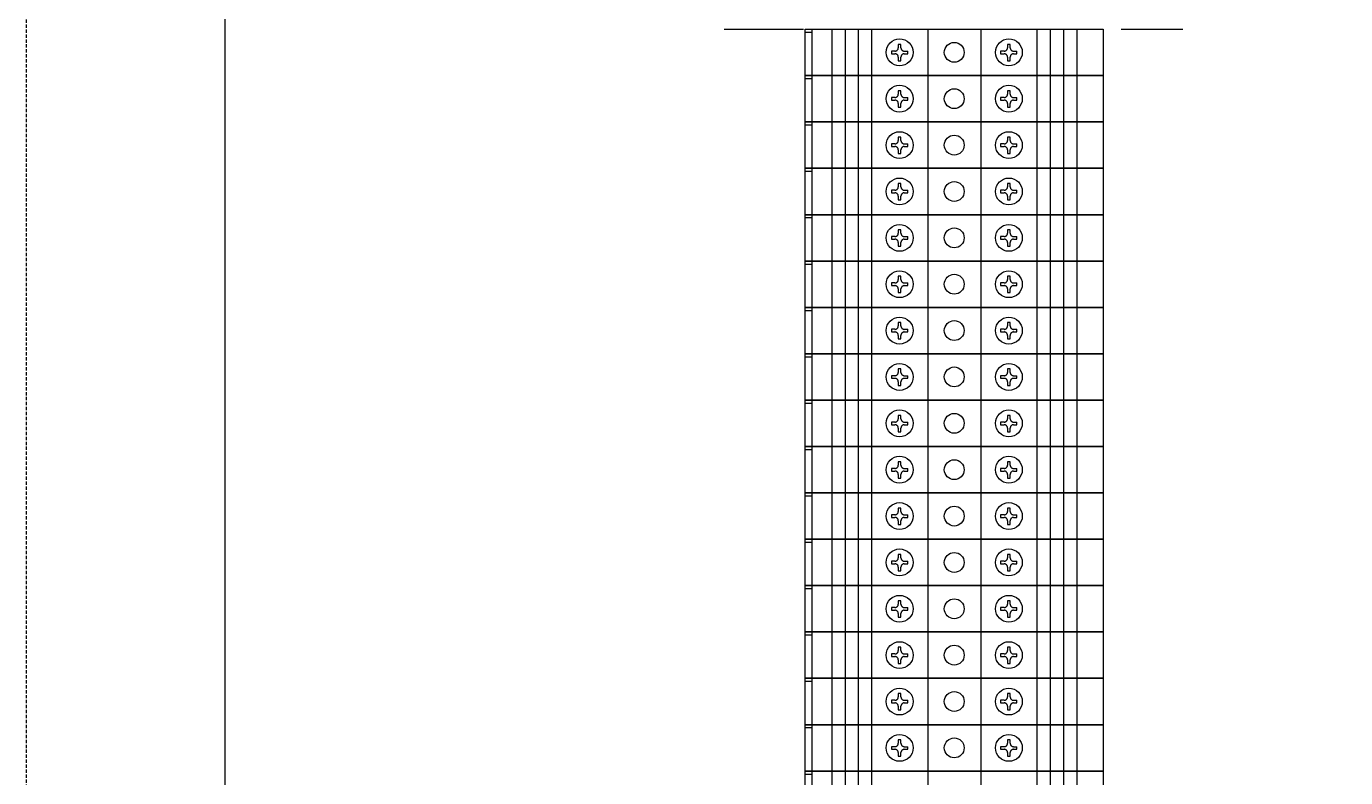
# Model space of a CAD drawing. Extents: x 416983 to 417683, y 357094 to 358194.
# Drawn here: x 416982.6 to 417181.9, y 357555.6 to 357669 of the extents above; entities that cross this region are included whole.
import ezdxf

# ---------------------------------------------------------------- set-up
doc = ezdxf.new("R2010")
doc.units = 0
doc.header["$MEASUREMENT"] = 0
doc.linetypes.add('ACAD_ISO02W100', pattern=[15, 12, -3])
doc.linetypes.add('DASHED', pattern=[0.75, 0.5, -0.25])
for name, color, linetype in [('Layer1', 7, 'Continuous'), ('布置图', 30, 'Continuous'), ('文字', 3, 'Continuous')]:
    doc.layers.add(name, color=color, linetype=linetype)

# ---------------------------------------------------------------- blocks, each defined once
blk = doc.blocks.new('16204511974a2e658e-0abc-49f6-8eb0-3c00450e0608')
at = {"color": 1}
for p, q in [((-21.39, 23.37), (-22.39, 23.37)), ((-21.39, 23.87), (-21.39, 16.87)), ((-18.39, 23.87), (-18.39, 16.87)), ((-16.39, 23.87), (-16.39, 16.87)), ((-14.39, 23.87), (-14.39, 16.87)), ((-12.39, 23.87), (-12.39, 16.87)), ((-3.89, 23.87), (-3.89, 16.87)), ((4.11, 23.87), (4.11, 16.87)), ((12.61, 23.87), (12.61, 16.87)), ((14.61, 23.87), (14.61, 16.87)), ((16.61, 23.87), (16.61, 16.87)), ((18.61, 23.87), (18.61, 16.87)), ((-21.39, -11.64), (-22.39, -11.64)), ((-21.39, -11.14), (-21.39, -18.14)), ((-18.39, -11.14), (-18.39, -18.14)), ((-16.39, -11.14), (-16.39, -18.14)), ((-14.39, -11.14), (-14.39, -18.14)), ((-12.39, -11.14), (-12.39, -18.14)), ((-3.89, -11.14), (-3.89, -18.14)), ((4.11, -11.14), (4.11, -18.14)), ((12.61, -11.14), (12.61, -18.14)), ((14.61, -11.14), (14.61, -18.14)), ((16.61, -11.14), (16.61, -18.14)), ((18.61, -11.14), (18.61, -18.14)), ((-21.39, -46.65), (-22.39, -46.65)), ((-21.39, -46.15), (-21.39, -53.15)), ((-18.39, -46.15), (-18.39, -53.15)), ((-16.39, -46.15), (-16.39, -53.15)), ((-14.39, -46.15), (-14.39, -53.15)), ((-12.39, -46.15), (-12.39, -53.15)), ((-3.89, -46.15), (-3.89, -53.15)), ((4.11, -46.15), (4.11, -53.15)), ((12.61, -46.15), (12.61, -53.15)), ((14.61, -46.15), (14.61, -53.15)), ((16.61, -46.15), (16.61, -53.15)), ((18.61, -46.15), (18.61, -53.15)), ((-21.39, -81.65), (-22.39, -81.65)), ((-21.39, -81.15), (-21.39, -88.15)), ((-18.39, -81.15), (-18.39, -88.15)), ((-16.39, -81.15), (-16.39, -88.15)), ((-14.39, -81.15), (-14.39, -88.15)), ((-12.39, -81.15), (-12.39, -88.15)), ((-3.89, -81.15), (-3.89, -88.15)), ((4.11, -81.15), (4.11, -88.15)), ((12.61, -81.15), (12.61, -88.15)), ((14.61, -81.15), (14.61, -88.15)), ((16.61, -81.15), (16.61, -88.15)), ((18.61, -81.15), (18.61, -88.15))]:
    blk.add_line(p, q, dxfattribs=at)
at = {"color": 7}
for p, q in [((-21.39, 16.37), (-22.39, 16.37)), ((-21.39, 16.87), (-21.39, 9.87)), ((-18.39, 16.87), (-18.39, 9.87)), ((-16.39, 16.87), (-16.39, 9.87)), ((-14.39, 16.87), (-14.39, 9.87)), ((-12.39, 16.87), (-12.39, 9.87)), ((-3.89, 16.87), (-3.89, 9.87)), ((4.11, 16.87), (4.11, 9.87)), ((12.61, 16.87), (12.61, 9.87)), ((14.61, 16.87), (14.61, 9.87)), ((16.61, 16.87), (16.61, 9.87)), ((18.61, 16.87), (18.61, 9.87)), ((-21.39, 2.36), (-22.39, 2.36)), ((-21.39, 2.86), (-21.39, -4.14)), ((-18.39, 2.86), (-18.39, -4.14)), ((-16.39, 2.86), (-16.39, -4.14)), ((-14.39, 2.86), (-14.39, -4.14)), ((-12.39, 2.86), (-12.39, -4.14)), ((-3.89, 2.86), (-3.89, -4.14)), ((4.11, 2.86), (4.11, -4.14)), ((12.61, 2.86), (12.61, -4.14)), ((14.61, 2.86), (14.61, -4.14)), ((16.61, 2.86), (16.61, -4.14)), ((18.61, 2.86), (18.61, -4.14)), ((-21.39, -18.64), (-22.39, -18.64)), ((-21.39, -18.14), (-21.39, -25.14)), ((-18.39, -18.14), (-18.39, -25.14)), ((-16.39, -18.14), (-16.39, -25.14)), ((-14.39, -18.14), (-14.39, -25.14)), ((-12.39, -18.14), (-12.39, -25.14)), ((-3.89, -18.14), (-3.89, -25.14)), ((4.11, -18.14), (4.11, -25.14)), ((12.61, -18.14), (12.61, -25.14)), ((14.61, -18.14), (14.61, -25.14)), ((16.61, -18.14), (16.61, -25.14)), ((18.61, -18.14), (18.61, -25.14)), ((-21.39, -32.64), (-22.39, -32.64)), ((-21.39, -32.14), (-21.39, -39.14)), ((-18.39, -32.14), (-18.39, -39.14)), ((-16.39, -32.14), (-16.39, -39.14)), ((-14.39, -32.14), (-14.39, -39.14)), ((-12.39, -32.14), (-12.39, -39.14)), ((-3.89, -32.14), (-3.89, -39.14)), ((4.11, -32.14), (4.11, -39.14)), ((12.61, -32.14), (12.61, -39.14)), ((14.61, -32.14), (14.61, -39.14)), ((16.61, -32.14), (16.61, -39.14)), ((18.61, -32.14), (18.61, -39.14)), ((-21.39, -53.65), (-22.39, -53.65)), ((-21.39, -53.15), (-21.39, -60.15)), ((-18.39, -53.15), (-18.39, -60.15)), ((-16.39, -53.15), (-16.39, -60.15)), ((-14.39, -53.15), (-14.39, -60.15)), ((-12.39, -53.15), (-12.39, -60.15)), ((-3.89, -53.15), (-3.89, -60.15)), ((4.11, -53.15), (4.11, -60.15)), ((12.61, -53.15), (12.61, -60.15)), ((14.61, -53.15), (14.61, -60.15)), ((16.61, -53.15), (16.61, -60.15)), ((18.61, -53.15), (18.61, -60.15)), ((-21.39, -67.65), (-22.39, -67.65)), ((-21.39, -67.15), (-21.39, -74.15)), ((-18.39, -67.15), (-18.39, -74.15)), ((-16.39, -67.15), (-16.39, -74.15)), ((-14.39, -67.15), (-14.39, -74.15)), ((-12.39, -67.15), (-12.39, -74.15)), ((-3.89, -67.15), (-3.89, -74.15)), ((4.11, -67.15), (4.11, -74.15)), ((12.61, -67.15), (12.61, -74.15)), ((14.61, -67.15), (14.61, -74.15)), ((16.61, -67.15), (16.61, -74.15)), ((18.61, -67.15), (18.61, -74.15)), ((-21.39, -88.65), (-22.39, -88.65)), ((-21.39, -88.15), (-21.39, -95.16)), ((-18.39, -88.15), (-18.39, -95.16)), ((-16.39, -88.15), (-16.39, -95.16)), ((-14.39, -88.15), (-14.39, -95.16)), ((-12.39, -88.15), (-12.39, -95.16)), ((-3.89, -88.15), (-3.89, -95.16)), ((4.11, -88.15), (4.11, -95.16)), ((12.61, -88.15), (12.61, -95.16)), ((14.61, -88.15), (14.61, -95.16)), ((16.61, -88.15), (16.61, -95.16)), ((18.61, -88.15), (18.61, -95.16))]:
    blk.add_line(p, q, dxfattribs=at)
at = {"color": 4}
for p, q in [((-21.39, 9.37), (-22.39, 9.37)), ((-21.39, 9.87), (-21.39, 2.86)), ((-18.39, 9.87), (-18.39, 2.86)), ((-16.39, 9.87), (-16.39, 2.86)), ((-14.39, 9.87), (-14.39, 2.86)), ((-12.39, 9.87), (-12.39, 2.86)), ((-3.89, 9.87), (-3.89, 2.86)), ((4.11, 9.87), (4.11, 2.86)), ((12.61, 9.87), (12.61, 2.86)), ((14.61, 9.87), (14.61, 2.86)), ((16.61, 9.87), (16.61, 2.86)), ((18.61, 9.87), (18.61, 2.86)), ((-21.39, -25.64), (-22.39, -25.64)), ((-21.39, -25.14), (-21.39, -32.14)), ((-18.39, -25.14), (-18.39, -32.14)), ((-16.39, -25.14), (-16.39, -32.14)), ((-14.39, -25.14), (-14.39, -32.14)), ((-12.39, -25.14), (-12.39, -32.14)), ((-3.89, -25.14), (-3.89, -32.14)), ((4.11, -25.14), (4.11, -32.14)), ((12.61, -25.14), (12.61, -32.14)), ((14.61, -25.14), (14.61, -32.14)), ((16.61, -25.14), (16.61, -32.14)), ((18.61, -25.14), (18.61, -32.14)), ((-21.39, -60.65), (-22.39, -60.65)), ((-21.39, -60.15), (-21.39, -67.15)), ((-18.39, -60.15), (-18.39, -67.15)), ((-16.39, -60.15), (-16.39, -67.15)), ((-14.39, -60.15), (-14.39, -67.15)), ((-12.39, -60.15), (-12.39, -67.15)), ((-3.89, -60.15), (-3.89, -67.15)), ((4.11, -60.15), (4.11, -67.15)), ((12.61, -60.15), (12.61, -67.15)), ((14.61, -60.15), (14.61, -67.15)), ((16.61, -60.15), (16.61, -67.15)), ((18.61, -60.15), (18.61, -67.15))]:
    blk.add_line(p, q, dxfattribs=at)
at = {"color": 3}
for p, q in [((-21.39, -4.64), (-22.39, -4.64)), ((-21.39, -4.14), (-21.39, -11.14)), ((-18.39, -4.14), (-18.39, -11.14)), ((-16.39, -4.14), (-16.39, -11.14)), ((-14.39, -4.14), (-14.39, -11.14)), ((-12.39, -4.14), (-12.39, -11.14)), ((-3.89, -4.14), (-3.89, -11.14)), ((4.11, -4.14), (4.11, -11.14)), ((12.61, -4.14), (12.61, -11.14)), ((14.61, -4.14), (14.61, -11.14)), ((16.61, -4.14), (16.61, -11.14)), ((18.61, -4.14), (18.61, -11.14)), ((-21.39, -39.64), (-22.39, -39.64)), ((-21.39, -39.14), (-21.39, -46.15)), ((-18.39, -39.14), (-18.39, -46.15)), ((-16.39, -39.14), (-16.39, -46.15)), ((-14.39, -39.14), (-14.39, -46.15)), ((-12.39, -39.14), (-12.39, -46.15)), ((-3.89, -39.14), (-3.89, -46.15)), ((4.11, -39.14), (4.11, -46.15)), ((12.61, -39.14), (12.61, -46.15)), ((14.61, -39.14), (14.61, -46.15)), ((16.61, -39.14), (16.61, -46.15)), ((18.61, -39.14), (18.61, -46.15)), ((-21.39, -74.65), (-22.39, -74.65)), ((-21.39, -74.15), (-21.39, -81.15)), ((-18.39, -74.15), (-18.39, -81.15)), ((-16.39, -74.15), (-16.39, -81.15)), ((-14.39, -74.15), (-14.39, -81.15)), ((-12.39, -74.15), (-12.39, -81.15)), ((-3.89, -74.15), (-3.89, -81.15)), ((4.11, -74.15), (4.11, -81.15)), ((12.61, -74.15), (12.61, -81.15)), ((14.61, -74.15), (14.61, -81.15)), ((16.61, -74.15), (16.61, -81.15)), ((18.61, -74.15), (18.61, -81.15))]:
    blk.add_line(p, q, dxfattribs=at)
at = {"color": 1, "elevation": 0}
for points in [[(22.61, 23.87), (22.61, 16.87), (-22.39, 16.87), (-22.39, 23.87)], [(22.61, -11.14), (22.61, -18.14), (-22.39, -18.14), (-22.39, -11.14)], [(22.61, -46.15), (22.61, -53.15), (-22.39, -53.15), (-22.39, -46.15)], [(22.61, -81.15), (22.61, -88.15), (-22.39, -88.15), (-22.39, -81.15)]]:
    blk.add_lwpolyline(points, close=True, dxfattribs=at)
at = {"color": 7, "elevation": 0}
for points in [[(22.61, 16.87), (22.61, 9.87), (-22.39, 9.87), (-22.39, 16.87)], [(22.61, 2.86), (22.61, -4.14), (-22.39, -4.14), (-22.39, 2.86)], [(22.61, -18.14), (22.61, -25.14), (-22.39, -25.14), (-22.39, -18.14)], [(22.61, -32.14), (22.61, -39.14), (-22.39, -39.14), (-22.39, -32.14)], [(22.61, -53.15), (22.61, -60.15), (-22.39, -60.15), (-22.39, -53.15)], [(22.61, -67.15), (22.61, -74.15), (-22.39, -74.15), (-22.39, -67.15)], [(22.61, -88.15), (22.61, -95.16), (-22.39, -95.16), (-22.39, -88.15)]]:
    blk.add_lwpolyline(points, close=True, dxfattribs=at)
at = {"color": 4, "elevation": 0}
for points in [[(22.61, 9.87), (22.61, 2.86), (-22.39, 2.86), (-22.39, 9.87)], [(22.61, -25.14), (22.61, -32.14), (-22.39, -32.14), (-22.39, -25.14)], [(22.61, -60.15), (22.61, -67.15), (-22.39, -67.15), (-22.39, -60.15)]]:
    blk.add_lwpolyline(points, close=True, dxfattribs=at)
at = {"color": 3, "elevation": 0}
for points in [[(22.61, -4.14), (22.61, -11.14), (-22.39, -11.14), (-22.39, -4.14)], [(22.61, -39.14), (22.61, -46.15), (-22.39, -46.15), (-22.39, -39.14)], [(22.61, -74.15), (22.61, -81.15), (-22.39, -81.15), (-22.39, -74.15)]]:
    blk.add_lwpolyline(points, close=True, dxfattribs=at)
at = {"color": 1}
for centre in [(0.11, 20.37), (0.11, -14.64), (0.11, -49.65), (0.11, -84.65)]:
    blk.add_circle(centre, 1.5, dxfattribs=at)
at = {"color": 7}
for centre in [(0.11, 13.37), (0.11, -0.64), (0.11, -21.64), (0.11, -35.64), (0.11, -56.65), (0.11, -70.65)]:
    blk.add_circle(centre, 1.5, dxfattribs=at)
at = {"color": 4}
for centre in [(0.11, 6.36), (0.11, -28.64), (0.11, -63.65)]:
    blk.add_circle(centre, 1.5, dxfattribs=at)
at = {"color": 3}
for centre in [(0.11, -7.64), (0.11, -42.65), (0.11, -77.65)]:
    blk.add_circle(centre, 1.5, dxfattribs=at)
at = {"layer": 'Layer1', "color": 1, "lineweight": -3, "ltscale": 50}
for centre in [(-8.14, 20.37), (8.36, 20.37), (-8.14, -14.64), (8.36, -14.64), (-8.14, -49.65), (8.36, -49.65), (-8.14, -84.65), (8.36, -84.65)]:
    blk.add_circle(centre, 2.03, dxfattribs=at)
at = {"layer": 'Layer1', "color": 7, "lineweight": -3, "ltscale": 50}
for centre in [(-8.14, 13.37), (8.36, 13.37), (-8.14, -0.64), (8.36, -0.64), (-8.14, -21.64), (8.36, -21.64), (-8.14, -35.64), (8.36, -35.64), (-8.14, -56.65), (8.36, -56.65), (-8.14, -70.65), (8.36, -70.65)]:
    blk.add_circle(centre, 2.03, dxfattribs=at)
at = {"layer": 'Layer1', "color": 4, "lineweight": -3, "ltscale": 50}
for centre in [(-8.14, 6.36), (8.36, 6.36), (-8.14, -28.64), (8.36, -28.64), (-8.14, -63.65), (8.36, -63.65)]:
    blk.add_circle(centre, 2.03, dxfattribs=at)
at = {"layer": 'Layer1', "color": 3, "lineweight": -3, "ltscale": 50}
for centre in [(-8.14, -7.64), (8.36, -7.64), (-8.14, -42.65), (8.36, -42.65), (-8.14, -77.65), (8.36, -77.65)]:
    blk.add_circle(centre, 2.03, dxfattribs=at)
at = {"layer": '文字', "color": 0, "linetype": 'ACAD_ISO02W100'}
for p, q in [((-34.65, 53.57), (-34.65, 23.87)), ((-34.65, 53.57), (-34.65, 23.87)), ((-26.18, 53.57), (-26.18, 23.87)), ((-17.96, 53.57), (-17.96, 23.87)), ((17.96, 53.57), (17.96, 23.87)), ((26.18, 53.57), (26.18, 23.87)), ((34.65, 53.57), (34.65, 23.87)), ((-34.65, 23.87), (34.65, 23.87))]:
    blk.add_line(p, q, dxfattribs=at)
at = {"layer": '文字', "color": 1, "linetype": 'ACAD_ISO02W100'}
for p, q in [((-8.85, 20.55), (-9.39, 20.55)), ((-9.39, 20.55), (-9.39, 20.16)), ((-9.39, 20.16), (-8.85, 20.16)), ((-8.34, 21.57), (-8.34, 21.06)), ((-7.94, 21.57), (-8.34, 21.57)), ((-7.94, 21.06), (-7.94, 21.57)), ((-7.43, 20.55), (-6.92, 20.55)), ((-7.43, 20.16), (-6.92, 20.16)), ((-6.92, 20.16), (-6.92, 20.55)), ((7.65, 20.55), (7.11, 20.55)), ((7.11, 20.55), (7.11, 20.16)), ((7.11, 20.16), (7.65, 20.16)), ((8.16, 21.57), (8.16, 21.06)), ((8.56, 21.57), (8.16, 21.57)), ((8.56, 21.06), (8.56, 21.57)), ((9.07, 20.55), (9.58, 20.55)), ((9.07, 20.16), (9.58, 20.16)), ((9.58, 20.16), (9.58, 20.55)), ((-8.34, 19.65), (-8.34, 19.1)), ((-8.34, 19.1), (-7.94, 19.1)), ((-7.94, 19.1), (-7.94, 19.65)), ((8.16, 19.65), (8.16, 19.1)), ((8.16, 19.1), (8.56, 19.1)), ((8.56, 19.1), (8.56, 19.65)), ((-8.34, -13.43), (-8.34, -13.94)), ((-7.94, -13.43), (-8.34, -13.43)), ((-7.94, -13.94), (-7.94, -13.43)), ((8.16, -13.43), (8.16, -13.94)), ((8.56, -13.43), (8.16, -13.43)), ((8.56, -13.94), (8.56, -13.43)), ((-8.85, -14.45), (-9.39, -14.45)), ((-9.39, -14.45), (-9.39, -14.85)), ((-9.39, -14.85), (-8.85, -14.85)), ((-8.34, -15.36), (-8.34, -15.91)), ((-8.34, -15.91), (-7.94, -15.91)), ((-7.94, -15.91), (-7.94, -15.36)), ((-7.43, -14.45), (-6.92, -14.45)), ((-7.43, -14.85), (-6.92, -14.85)), ((-6.92, -14.85), (-6.92, -14.45)), ((7.65, -14.45), (7.11, -14.45)), ((7.11, -14.45), (7.11, -14.85)), ((7.11, -14.85), (7.65, -14.85)), ((8.16, -15.36), (8.16, -15.91)), ((8.16, -15.91), (8.56, -15.91)), ((8.56, -15.91), (8.56, -15.36)), ((9.07, -14.45), (9.58, -14.45)), ((9.07, -14.85), (9.58, -14.85)), ((9.58, -14.85), (9.58, -14.45)), ((-8.85, -49.46), (-9.39, -49.46)), ((-9.39, -49.46), (-9.39, -49.85)), ((-8.34, -48.44), (-8.34, -48.95)), ((-7.94, -48.44), (-8.34, -48.44)), ((-7.94, -48.95), (-7.94, -48.44)), ((-7.43, -49.46), (-6.92, -49.46)), ((-6.92, -49.85), (-6.92, -49.46)), ((7.65, -49.46), (7.11, -49.46)), ((7.11, -49.46), (7.11, -49.85)), ((8.16, -48.44), (8.16, -48.95)), ((8.56, -48.44), (8.16, -48.44)), ((8.56, -48.95), (8.56, -48.44)), ((9.07, -49.46), (9.58, -49.46)), ((9.58, -49.85), (9.58, -49.46)), ((-9.39, -49.85), (-8.85, -49.85)), ((-8.34, -50.36), (-8.34, -50.91)), ((-8.34, -50.91), (-7.94, -50.91)), ((-7.94, -50.91), (-7.94, -50.36)), ((-7.43, -49.85), (-6.92, -49.85)), ((7.11, -49.85), (7.65, -49.85)), ((8.16, -50.36), (8.16, -50.91)), ((8.16, -50.91), (8.56, -50.91)), ((8.56, -50.91), (8.56, -50.36)), ((9.07, -49.85), (9.58, -49.85)), ((-8.34, -83.45), (-8.34, -83.96)), ((-7.94, -83.45), (-8.34, -83.45)), ((-7.94, -83.96), (-7.94, -83.45)), ((8.16, -83.45), (8.16, -83.96)), ((8.56, -83.45), (8.16, -83.45)), ((8.56, -83.96), (8.56, -83.45)), ((-8.85, -84.47), (-9.39, -84.47)), ((-9.39, -84.47), (-9.39, -84.86)), ((-9.39, -84.86), (-8.85, -84.86)), ((-8.34, -85.37), (-8.34, -85.92)), ((-7.94, -85.92), (-7.94, -85.37)), ((-7.43, -84.47), (-6.92, -84.47)), ((-7.43, -84.86), (-6.92, -84.86)), ((-6.92, -84.86), (-6.92, -84.47)), ((7.65, -84.47), (7.11, -84.47)), ((7.11, -84.47), (7.11, -84.86)), ((7.11, -84.86), (7.65, -84.86)), ((8.16, -85.37), (8.16, -85.92)), ((8.56, -85.92), (8.56, -85.37)), ((9.07, -84.47), (9.58, -84.47)), ((9.07, -84.86), (9.58, -84.86)), ((9.58, -84.86), (9.58, -84.47)), ((-8.34, -85.92), (-7.94, -85.92)), ((8.16, -85.92), (8.56, -85.92))]:
    blk.add_line(p, q, dxfattribs=at)
at = {"layer": '文字', "color": 7, "linetype": 'ACAD_ISO02W100'}
for p, q in [((-8.34, 14.57), (-8.34, 14.06)), ((-7.94, 14.57), (-8.34, 14.57)), ((-7.94, 14.06), (-7.94, 14.57)), ((8.16, 14.57), (8.16, 14.06)), ((8.56, 14.57), (8.16, 14.57)), ((8.56, 14.06), (8.56, 14.57)), ((-8.85, 13.55), (-9.39, 13.55)), ((-9.39, 13.55), (-9.39, 13.16)), ((-9.39, 13.16), (-8.85, 13.16)), ((-8.34, 12.65), (-8.34, 12.1)), ((-8.34, 12.1), (-7.94, 12.1)), ((-7.94, 12.1), (-7.94, 12.65)), ((-7.43, 13.55), (-6.92, 13.55)), ((-7.43, 13.16), (-6.92, 13.16)), ((-6.92, 13.16), (-6.92, 13.55)), ((7.65, 13.55), (7.11, 13.55)), ((7.11, 13.55), (7.11, 13.16)), ((7.11, 13.16), (7.65, 13.16)), ((8.16, 12.65), (8.16, 12.1)), ((8.16, 12.1), (8.56, 12.1)), ((8.56, 12.1), (8.56, 12.65)), ((9.07, 13.55), (9.58, 13.55)), ((9.07, 13.16), (9.58, 13.16)), ((9.58, 13.16), (9.58, 13.55)), ((-8.34, 0.57), (-8.34, 0.06)), ((-7.94, 0.57), (-8.34, 0.57)), ((-7.94, 0.06), (-7.94, 0.57)), ((8.16, 0.57), (8.16, 0.06)), ((8.56, 0.57), (8.16, 0.57)), ((8.56, 0.06), (8.56, 0.57)), ((-8.85, -0.45), (-9.39, -0.45)), ((-9.39, -0.45), (-9.39, -0.84)), ((-9.39, -0.84), (-8.85, -0.84)), ((-8.34, -1.35), (-8.34, -1.9)), ((-8.34, -1.9), (-7.94, -1.9)), ((-7.94, -1.9), (-7.94, -1.35)), ((-7.43, -0.45), (-6.92, -0.45)), ((-7.43, -0.84), (-6.92, -0.84)), ((-6.92, -0.84), (-6.92, -0.45)), ((7.65, -0.45), (7.11, -0.45)), ((7.11, -0.45), (7.11, -0.84)), ((7.11, -0.84), (7.65, -0.84)), ((8.16, -1.35), (8.16, -1.9)), ((8.16, -1.9), (8.56, -1.9)), ((8.56, -1.9), (8.56, -1.35)), ((9.07, -0.45), (9.58, -0.45)), ((9.07, -0.84), (9.58, -0.84)), ((9.58, -0.84), (9.58, -0.45)), ((-8.85, -21.45), (-9.39, -21.45)), ((-9.39, -21.45), (-9.39, -21.85)), ((-9.39, -21.85), (-8.85, -21.85)), ((-8.34, -20.44), (-8.34, -20.95)), ((-7.94, -20.44), (-8.34, -20.44)), ((-7.94, -20.95), (-7.94, -20.44)), ((-7.43, -21.45), (-6.92, -21.45)), ((-7.43, -21.85), (-6.92, -21.85)), ((-6.92, -21.85), (-6.92, -21.45)), ((7.65, -21.45), (7.11, -21.45)), ((7.11, -21.45), (7.11, -21.85)), ((7.11, -21.85), (7.65, -21.85)), ((8.16, -20.44), (8.16, -20.95)), ((8.56, -20.44), (8.16, -20.44)), ((8.56, -20.95), (8.56, -20.44)), ((9.07, -21.45), (9.58, -21.45)), ((9.07, -21.85), (9.58, -21.85)), ((9.58, -21.85), (9.58, -21.45)), ((-8.34, -22.36), (-8.34, -22.91)), ((-8.34, -22.91), (-7.94, -22.91)), ((-7.94, -22.91), (-7.94, -22.36)), ((8.16, -22.36), (8.16, -22.91)), ((8.16, -22.91), (8.56, -22.91)), ((8.56, -22.91), (8.56, -22.36)), ((-8.85, -35.46), (-9.39, -35.46)), ((-9.39, -35.46), (-9.39, -35.85)), ((-9.39, -35.85), (-8.85, -35.85)), ((-8.34, -34.44), (-8.34, -34.95)), ((-7.94, -34.44), (-8.34, -34.44)), ((-7.94, -34.95), (-7.94, -34.44)), ((-7.43, -35.46), (-6.92, -35.46)), ((-7.43, -35.85), (-6.92, -35.85)), ((-6.92, -35.85), (-6.92, -35.46)), ((7.65, -35.46), (7.11, -35.46)), ((7.11, -35.46), (7.11, -35.85)), ((7.11, -35.85), (7.65, -35.85)), ((8.16, -34.44), (8.16, -34.95)), ((8.56, -34.44), (8.16, -34.44)), ((8.56, -34.95), (8.56, -34.44)), ((9.07, -35.46), (9.58, -35.46)), ((9.07, -35.85), (9.58, -35.85)), ((9.58, -35.85), (9.58, -35.46)), ((-8.34, -36.36), (-8.34, -36.91)), ((-8.34, -36.91), (-7.94, -36.91)), ((-7.94, -36.91), (-7.94, -36.36)), ((8.16, -36.36), (8.16, -36.91)), ((8.16, -36.91), (8.56, -36.91)), ((8.56, -36.91), (8.56, -36.36)), ((-8.34, -55.44), (-8.34, -55.95)), ((-7.94, -55.44), (-8.34, -55.44)), ((-7.94, -55.95), (-7.94, -55.44)), ((8.16, -55.44), (8.16, -55.95)), ((8.56, -55.44), (8.16, -55.44)), ((8.56, -55.95), (8.56, -55.44)), ((-8.85, -56.46), (-9.39, -56.46)), ((-9.39, -56.46), (-9.39, -56.86)), ((-9.39, -56.86), (-8.85, -56.86)), ((-8.34, -57.36), (-8.34, -57.92)), ((-7.94, -57.92), (-7.94, -57.36)), ((-7.43, -56.46), (-6.92, -56.46)), ((-7.43, -56.86), (-6.92, -56.86)), ((-6.92, -56.86), (-6.92, -56.46)), ((7.65, -56.46), (7.11, -56.46)), ((7.11, -56.46), (7.11, -56.86)), ((7.11, -56.86), (7.65, -56.86)), ((8.16, -57.36), (8.16, -57.92)), ((8.56, -57.92), (8.56, -57.36)), ((9.07, -56.46), (9.58, -56.46)), ((9.07, -56.86), (9.58, -56.86)), ((9.58, -56.86), (9.58, -56.46)), ((-8.34, -57.92), (-7.94, -57.92)), ((8.16, -57.92), (8.56, -57.92)), ((-8.34, -69.45), (-8.34, -69.96)), ((-7.94, -69.45), (-8.34, -69.45)), ((-7.94, -69.96), (-7.94, -69.45)), ((8.16, -69.45), (8.16, -69.96)), ((8.56, -69.45), (8.16, -69.45)), ((8.56, -69.96), (8.56, -69.45)), ((-8.85, -70.46), (-9.39, -70.46)), ((-9.39, -70.46), (-9.39, -70.86)), ((-9.39, -70.86), (-8.85, -70.86)), ((-8.34, -71.37), (-8.34, -71.92)), ((-7.94, -71.92), (-7.94, -71.37)), ((-7.43, -70.46), (-6.92, -70.46)), ((-7.43, -70.86), (-6.92, -70.86)), ((-6.92, -70.86), (-6.92, -70.46)), ((7.65, -70.46), (7.11, -70.46)), ((7.11, -70.46), (7.11, -70.86)), ((7.11, -70.86), (7.65, -70.86)), ((8.16, -71.37), (8.16, -71.92)), ((8.56, -71.92), (8.56, -71.37)), ((9.07, -70.46), (9.58, -70.46)), ((9.07, -70.86), (9.58, -70.86)), ((9.58, -70.86), (9.58, -70.46)), ((-8.34, -71.92), (-7.94, -71.92)), ((8.16, -71.92), (8.56, -71.92))]:
    blk.add_line(p, q, dxfattribs=at)
at = {"layer": '文字', "color": 4, "linetype": 'ACAD_ISO02W100'}
for p, q in [((-8.85, 6.55), (-9.39, 6.55)), ((-9.39, 6.55), (-9.39, 6.16)), ((-9.39, 6.16), (-8.85, 6.16)), ((-8.34, 7.57), (-8.34, 7.06)), ((-7.94, 7.57), (-8.34, 7.57)), ((-7.94, 7.06), (-7.94, 7.57)), ((-7.43, 6.55), (-6.92, 6.55)), ((-7.43, 6.16), (-6.92, 6.16)), ((-6.92, 6.16), (-6.92, 6.55)), ((7.65, 6.55), (7.11, 6.55)), ((7.11, 6.55), (7.11, 6.16)), ((7.11, 6.16), (7.65, 6.16)), ((8.16, 7.57), (8.16, 7.06)), ((8.56, 7.57), (8.16, 7.57)), ((8.56, 7.06), (8.56, 7.57)), ((9.07, 6.55), (9.58, 6.55)), ((9.07, 6.16), (9.58, 6.16)), ((9.58, 6.16), (9.58, 6.55)), ((-8.34, 5.65), (-8.34, 5.1)), ((-8.34, 5.1), (-7.94, 5.1)), ((-7.94, 5.1), (-7.94, 5.65)), ((8.16, 5.65), (8.16, 5.1)), ((8.16, 5.1), (8.56, 5.1)), ((8.56, 5.1), (8.56, 5.65)), ((-8.34, -27.44), (-8.34, -27.95)), ((-7.94, -27.44), (-8.34, -27.44)), ((-7.94, -27.95), (-7.94, -27.44)), ((8.16, -27.44), (8.16, -27.95)), ((8.56, -27.44), (8.16, -27.44)), ((8.56, -27.95), (8.56, -27.44)), ((-8.85, -28.46), (-9.39, -28.46)), ((-9.39, -28.46), (-9.39, -28.85)), ((-9.39, -28.85), (-8.85, -28.85)), ((-8.34, -29.36), (-8.34, -29.91)), ((-7.94, -29.91), (-7.94, -29.36)), ((-7.43, -28.46), (-6.92, -28.46)), ((-7.43, -28.85), (-6.92, -28.85)), ((-6.92, -28.85), (-6.92, -28.46)), ((7.65, -28.46), (7.11, -28.46)), ((7.11, -28.46), (7.11, -28.85)), ((7.11, -28.85), (7.65, -28.85)), ((8.16, -29.36), (8.16, -29.91)), ((8.56, -29.91), (8.56, -29.36)), ((9.07, -28.46), (9.58, -28.46)), ((9.07, -28.85), (9.58, -28.85)), ((9.58, -28.85), (9.58, -28.46)), ((-8.34, -29.91), (-7.94, -29.91)), ((8.16, -29.91), (8.56, -29.91)), ((-8.85, -63.46), (-9.39, -63.46)), ((-9.39, -63.46), (-9.39, -63.86)), ((-8.34, -62.44), (-8.34, -62.95)), ((-7.94, -62.44), (-8.34, -62.44)), ((-7.94, -62.95), (-7.94, -62.44)), ((-7.43, -63.46), (-6.92, -63.46)), ((-6.92, -63.86), (-6.92, -63.46)), ((7.65, -63.46), (7.11, -63.46)), ((7.11, -63.46), (7.11, -63.86)), ((8.16, -62.44), (8.16, -62.95)), ((8.56, -62.44), (8.16, -62.44)), ((8.56, -62.95), (8.56, -62.44)), ((9.07, -63.46), (9.58, -63.46)), ((9.58, -63.86), (9.58, -63.46)), ((-9.39, -63.86), (-8.85, -63.86)), ((-8.34, -64.37), (-8.34, -64.92)), ((-8.34, -64.92), (-7.94, -64.92)), ((-7.94, -64.92), (-7.94, -64.37)), ((-7.43, -63.86), (-6.92, -63.86)), ((7.11, -63.86), (7.65, -63.86)), ((8.16, -64.37), (8.16, -64.92)), ((8.16, -64.92), (8.56, -64.92)), ((8.56, -64.92), (8.56, -64.37)), ((9.07, -63.86), (9.58, -63.86))]:
    blk.add_line(p, q, dxfattribs=at)
at = {"layer": '文字', "color": 3, "linetype": 'ACAD_ISO02W100'}
for p, q in [((-8.85, -7.45), (-9.39, -7.45)), ((-9.39, -7.45), (-9.39, -7.85)), ((-9.39, -7.85), (-8.85, -7.85)), ((-8.34, -6.43), (-8.34, -6.94)), ((-7.94, -6.43), (-8.34, -6.43)), ((-7.94, -6.94), (-7.94, -6.43)), ((-7.43, -7.45), (-6.92, -7.45)), ((-7.43, -7.85), (-6.92, -7.85)), ((-6.92, -7.85), (-6.92, -7.45)), ((7.65, -7.45), (7.11, -7.45)), ((7.11, -7.45), (7.11, -7.85)), ((7.11, -7.85), (7.65, -7.85)), ((8.16, -6.43), (8.16, -6.94)), ((8.56, -6.43), (8.16, -6.43)), ((8.56, -6.94), (8.56, -6.43)), ((9.07, -7.45), (9.58, -7.45)), ((9.07, -7.85), (9.58, -7.85)), ((9.58, -7.85), (9.58, -7.45)), ((-8.34, -8.35), (-8.34, -8.91)), ((-8.34, -8.91), (-7.94, -8.91)), ((-7.94, -8.91), (-7.94, -8.35)), ((8.16, -8.35), (8.16, -8.91)), ((8.16, -8.91), (8.56, -8.91)), ((8.56, -8.91), (8.56, -8.35)), ((-8.34, -41.44), (-8.34, -41.95)), ((-7.94, -41.44), (-8.34, -41.44)), ((-7.94, -41.95), (-7.94, -41.44)), ((8.16, -41.44), (8.16, -41.95)), ((8.56, -41.44), (8.16, -41.44)), ((8.56, -41.95), (8.56, -41.44)), ((-8.85, -42.46), (-9.39, -42.46)), ((-9.39, -42.46), (-9.39, -42.85)), ((-9.39, -42.85), (-8.85, -42.85)), ((-8.34, -43.36), (-8.34, -43.91)), ((-7.94, -43.91), (-7.94, -43.36)), ((-7.43, -42.46), (-6.92, -42.46)), ((-7.43, -42.85), (-6.92, -42.85)), ((-6.92, -42.85), (-6.92, -42.46)), ((7.65, -42.46), (7.11, -42.46)), ((7.11, -42.46), (7.11, -42.85)), ((7.11, -42.85), (7.65, -42.85)), ((8.16, -43.36), (8.16, -43.91)), ((8.56, -43.91), (8.56, -43.36)), ((9.07, -42.46), (9.58, -42.46)), ((9.07, -42.85), (9.58, -42.85)), ((9.58, -42.85), (9.58, -42.46)), ((-8.34, -43.91), (-7.94, -43.91)), ((8.16, -43.91), (8.56, -43.91)), ((-8.85, -77.47), (-9.39, -77.47)), ((-9.39, -77.47), (-9.39, -77.86)), ((-8.34, -76.45), (-8.34, -76.96)), ((-7.94, -76.45), (-8.34, -76.45)), ((-7.94, -76.96), (-7.94, -76.45)), ((-7.43, -77.47), (-6.92, -77.47)), ((-6.92, -77.86), (-6.92, -77.47)), ((7.65, -77.47), (7.11, -77.47)), ((7.11, -77.47), (7.11, -77.86)), ((8.16, -76.45), (8.16, -76.96)), ((8.56, -76.45), (8.16, -76.45)), ((8.56, -76.96), (8.56, -76.45)), ((9.07, -77.47), (9.58, -77.47)), ((9.58, -77.86), (9.58, -77.47)), ((-9.39, -77.86), (-8.85, -77.86)), ((-8.34, -78.37), (-8.34, -78.92)), ((-8.34, -78.92), (-7.94, -78.92)), ((-7.94, -78.92), (-7.94, -78.37)), ((-7.43, -77.86), (-6.92, -77.86)), ((7.11, -77.86), (7.65, -77.86)), ((8.16, -78.37), (8.16, -78.92)), ((8.16, -78.92), (8.56, -78.92)), ((8.56, -78.92), (8.56, -78.37)), ((9.07, -77.86), (9.58, -77.86))]:
    blk.add_line(p, q, dxfattribs=at)
at = {"layer": '文字', "color": 1, "linetype": 'ACAD_ISO02W100'}
for centre, start, end in [((-8.85, 21.06), 270, 0), ((-8.85, 19.65), 0, 90), ((-7.43, 21.06), 180, 270), ((-7.43, 19.65), 90, 180), ((7.65, 21.06), 270, 0), ((7.65, 19.65), 0, 90), ((9.07, 21.06), 180, 270), ((9.07, 19.65), 90, 180), ((-8.85, -13.94), 270, 0), ((-7.43, -13.94), 180, 270), ((7.65, -13.94), 270, 0), ((9.07, -13.94), 180, 270), ((-8.85, -15.36), 0, 90), ((-7.43, -15.36), 90, 180), ((7.65, -15.36), 0, 90), ((9.07, -15.36), 90, 180), ((-8.85, -48.95), 270, 0), ((-7.43, -48.95), 180, 270), ((7.65, -48.95), 270, 0), ((9.07, -48.95), 180, 270), ((-8.85, -50.36), 0, 90), ((-7.43, -50.36), 90, 180), ((7.65, -50.36), 0, 90), ((9.07, -50.36), 90, 180), ((-8.85, -83.96), 270, 0), ((-8.85, -85.37), 0, 90), ((-7.43, -83.96), 180, 270), ((-7.43, -85.37), 90, 180), ((7.65, -83.96), 270, 0), ((7.65, -85.37), 0, 90), ((9.07, -83.96), 180, 270), ((9.07, -85.37), 90, 180)]:
    blk.add_arc(centre, 0.509, start, end, dxfattribs=at)
at = {"layer": '文字', "color": 7, "linetype": 'ACAD_ISO02W100'}
for centre, start, end in [((-8.85, 14.06), 270, 0), ((-7.43, 14.06), 180, 270), ((7.65, 14.06), 270, 0), ((9.07, 14.06), 180, 270), ((-8.85, 12.65), 0, 90), ((-7.43, 12.65), 90, 180), ((7.65, 12.65), 0, 90), ((9.07, 12.65), 90, 180), ((-8.85, 0.06), 270, 0), ((-7.43, 0.06), 180, 270), ((7.65, 0.06), 270, 0), ((9.07, 0.06), 180, 270), ((-8.85, -1.35), 0, 90), ((-7.43, -1.35), 90, 180), ((7.65, -1.35), 0, 90), ((9.07, -1.35), 90, 180), ((-8.85, -20.95), 270, 0), ((-8.85, -22.36), 0, 90), ((-7.43, -20.95), 180, 270), ((-7.43, -22.36), 90, 180), ((7.65, -20.95), 270, 0), ((7.65, -22.36), 0, 90), ((9.07, -20.95), 180, 270), ((9.07, -22.36), 90, 180), ((-8.85, -34.95), 270, 0), ((-8.85, -36.36), 0, 90), ((-7.43, -34.95), 180, 270), ((-7.43, -36.36), 90, 180), ((7.65, -34.95), 270, 0), ((7.65, -36.36), 0, 90), ((9.07, -34.95), 180, 270), ((9.07, -36.36), 90, 180), ((-8.85, -55.95), 270, 0), ((-8.85, -57.36), 0, 90), ((-7.43, -55.95), 180, 270), ((-7.43, -57.36), 90, 180), ((7.65, -55.95), 270, 0), ((7.65, -57.36), 0, 90), ((9.07, -55.95), 180, 270), ((9.07, -57.36), 90, 180), ((-8.85, -69.96), 270, 0), ((-8.85, -71.37), 0, 90), ((-7.43, -69.96), 180, 270), ((-7.43, -71.37), 90, 180), ((7.65, -69.96), 270, 0), ((7.65, -71.37), 0, 90), ((9.07, -69.96), 180, 270), ((9.07, -71.37), 90, 180)]:
    blk.add_arc(centre, 0.509, start, end, dxfattribs=at)
at = {"layer": '文字', "color": 4, "linetype": 'ACAD_ISO02W100'}
for centre, start, end in [((-8.85, 7.06), 270, 0), ((-8.85, 5.65), 0, 90), ((-7.43, 7.06), 180, 270), ((-7.43, 5.65), 90, 180), ((7.65, 7.06), 270, 0), ((7.65, 5.65), 0, 90), ((9.07, 7.06), 180, 270), ((9.07, 5.65), 90, 180), ((-8.85, -27.95), 270, 0), ((-8.85, -29.36), 0, 90), ((-7.43, -27.95), 180, 270), ((-7.43, -29.36), 90, 180), ((7.65, -27.95), 270, 0), ((7.65, -29.36), 0, 90), ((9.07, -27.95), 180, 270), ((9.07, -29.36), 90, 180), ((-8.85, -62.95), 270, 0), ((-7.43, -62.95), 180, 270), ((7.65, -62.95), 270, 0), ((9.07, -62.95), 180, 270), ((-8.85, -64.37), 0, 90), ((-7.43, -64.37), 90, 180), ((7.65, -64.37), 0, 90), ((9.07, -64.37), 90, 180)]:
    blk.add_arc(centre, 0.509, start, end, dxfattribs=at)
at = {"layer": '文字', "color": 3, "linetype": 'ACAD_ISO02W100'}
for centre, start, end in [((-8.85, -6.94), 270, 0), ((-8.85, -8.35), 0, 90), ((-7.43, -6.94), 180, 270), ((-7.43, -8.35), 90, 180), ((7.65, -6.94), 270, 0), ((7.65, -8.35), 0, 90), ((9.07, -6.94), 180, 270), ((9.07, -8.35), 90, 180), ((-8.85, -41.95), 270, 0), ((-8.85, -43.36), 0, 90), ((-7.43, -41.95), 180, 270), ((-7.43, -43.36), 90, 180), ((7.65, -41.95), 270, 0), ((7.65, -43.36), 0, 90), ((9.07, -41.95), 180, 270), ((9.07, -43.36), 90, 180), ((-8.85, -76.96), 270, 0), ((-7.43, -76.96), 180, 270), ((7.65, -76.96), 270, 0), ((9.07, -76.96), 180, 270), ((-8.85, -78.37), 0, 90), ((-7.43, -78.37), 90, 180), ((7.65, -78.37), 0, 90), ((9.07, -78.37), 90, 180)]:
    blk.add_arc(centre, 0.509, start, end, dxfattribs=at)

msp = doc.modelspace()

# ---------------------------------------------------------------- linework, layer by layer
at = {"color": 2}
msp.add_lwpolyline([(417012.59, 358143.59), (417652.59, 358143.59), (417652.59, 357143.59), (417012.59, 357143.59)], close=True, dxfattribs=at)
at = {"layer": '布置图', "linetype": 'DASHED'}
msp.add_lwpolyline([(416982.59, 358193.59), (417682.59, 358193.59), (417682.59, 357093.59), (416982.59, 357093.59)], close=True, dxfattribs=at)

# ---------------------------------------------------------------- block references
msp.add_blockref('16204511974a2e658e-0abc-49f6-8eb0-3c00450e0608', (417122.63, 357644.76))

doc.saveas('drawing.dxf')
